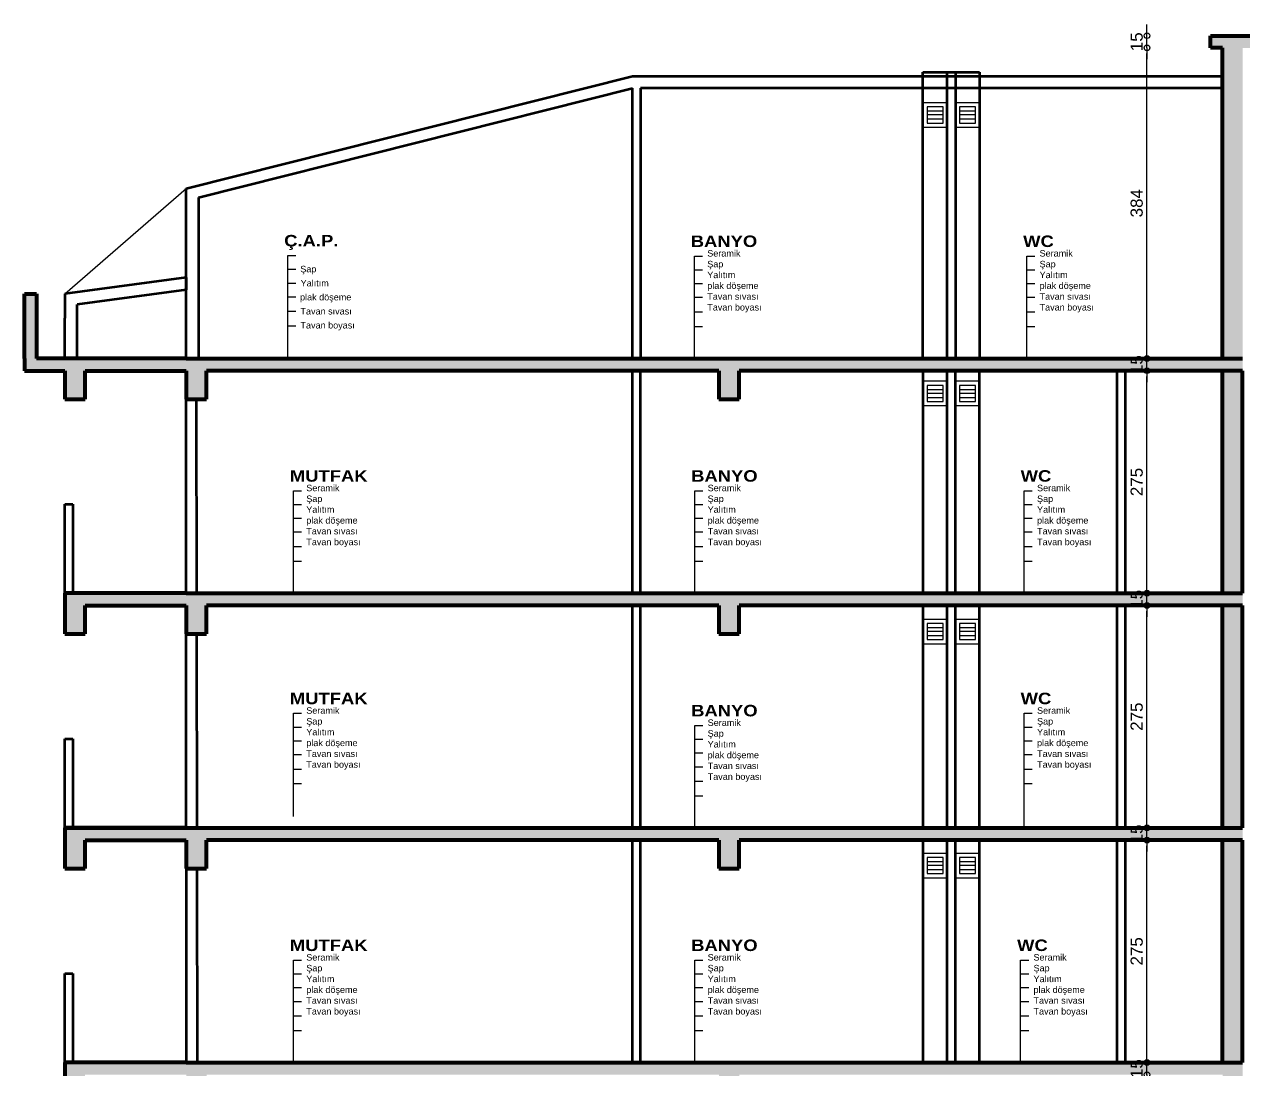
# Model space of a CAD drawing. Header units: millimetres. Extents: x 1250 to 4832, y 1604 to 4392.
# Drawn here: x 1250 to 2755, y 3102 to 4392 of the extents above; entities that cross this region are included whole.
import ezdxf

# ---------------------------------------------------------------- set-up
doc = ezdxf.new("R2010")
doc.units = ezdxf.units.MM
for name, color, linetype, lineweight in [('SEM_DUVAR1', 136, 'Continuous', 40), ('SEM_IC OLCU', 140, 'Continuous', 13), ('SEM_KOLON TARAMA1', 8, 'Continuous', 13), ('SEM_KOLON1', 244, 'Continuous', 60), ('SEM_TEFRIS', 225, 'Continuous', 9), ('SEM_YAZI2', 53, 'Continuous', 9)]:
    doc.layers.add(name, color=color, linetype=linetype, lineweight=lineweight)
doc.styles.get("Standard").update_dxf_attribs({"font": 'arial.ttf'})
doc.dimstyles.new('1-50-2', dxfattribs={"dimtxt": 15, "dimasz": 7, "dimexe": 5, "dimexo": 5, "dimgap": 5, "dimtad": 1, "dimdec": 0, "dimtxsty": 'Standard', "dimblk": 'ORIGIN', "dimcen": 5, "dimdle": 7, "dimclrd": 256, "dimclre": 256, "dimclrt": 256, "dimadec": 0, "dimazin": 0, "dimtfac": 1, "dimtdec": 0, "dimtix": 1, "dimtmove": 0, "dimatfit": 3, "dimldrblk": 'ORIGIN', "dimfxl": 1, "dimlwd": -1, "dimlwe": -1, "dimarcsym": 0})

# ---------------------------------------------------------------- blocks, each defined once
blk = doc.blocks.new('_Origin')
at = {"color": 0, "linetype": 'ByBlock', "lineweight": -2}
blk.add_line((0, 0), (-1, 0), dxfattribs=at)
blk.add_circle((0, 0), 0.5, dxfattribs=at)
blk = doc.blocks.new('*D137')
at = {"layer": 'Defpoints', "color": 0, "transparency": 16777216}
for p in [(2636.7, 3109.1), (2636.7, 3109.1), (2636.7, 3094.1)]:
    blk.add_point(p, dxfattribs=at)
at = {"layer": 'SEM_IC OLCU', "transparency": 16777216}
for p, q in [((2636.7, 3116.1), (2636.7, 3123.1)), ((2636.7, 3094.1), (2636.7, 3109.1)), ((2636.7, 3087.1), (2636.7, 3080.1))]:
    blk.add_line(p, q, dxfattribs=at)
at = {"layer": 'SEM_IC OLCU', "transparency": 16777216, "xscale": 7, "yscale": 7, "zscale": 7}
for p, rotation in [((2636.7, 3109.1), 270), ((2636.7, 3094.1), 90)]:
    blk.add_blockref('_Origin', p, dxfattribs=dict(at, rotation=rotation))
at = {"layer": 'SEM_IC OLCU', "transparency": 16777216, "insert": (2624, 3101.6), "char_height": 15, "attachment_point": 5, "rotation": 90}
blk.add_mtext('15', dxfattribs=at)
blk = doc.blocks.new('*D138')
at = {"layer": 'Defpoints', "color": 0, "transparency": 16777216}
for p in [(2636.7, 3384.1), (2636.7, 3384.1), (2636.7, 3109.1)]:
    blk.add_point(p, dxfattribs=at)
at = {"layer": 'SEM_IC OLCU', "transparency": 16777216}
blk.add_line((2636.7, 3116.1), (2636.7, 3377.1), dxfattribs=at)
at = {"layer": 'SEM_IC OLCU', "transparency": 16777216, "xscale": 7, "yscale": 7, "zscale": 7}
for p, rotation in [((2636.7, 3384.1), 90), ((2636.7, 3109.1), 270)]:
    blk.add_blockref('_Origin', p, dxfattribs=dict(at, rotation=rotation))
at = {"layer": 'SEM_IC OLCU', "transparency": 16777216, "insert": (2624, 3246.6), "char_height": 15, "attachment_point": 5, "rotation": 90}
blk.add_mtext('275', dxfattribs=at)
blk = doc.blocks.new('*D139')
at = {"layer": 'Defpoints', "color": 0, "transparency": 16777216}
for p in [(2636.7, 3399.1), (2636.7, 3399.1), (2636.7, 3384.1)]:
    blk.add_point(p, dxfattribs=at)
at = {"layer": 'SEM_IC OLCU', "transparency": 16777216}
for p, q in [((2636.7, 3406.1), (2636.7, 3413.1)), ((2636.7, 3384.1), (2636.7, 3399.1)), ((2636.7, 3377.1), (2636.7, 3370.1))]:
    blk.add_line(p, q, dxfattribs=at)
at = {"layer": 'SEM_IC OLCU', "transparency": 16777216, "xscale": 7, "yscale": 7, "zscale": 7}
for p, rotation in [((2636.7, 3399.1), 270), ((2636.7, 3384.1), 90)]:
    blk.add_blockref('_Origin', p, dxfattribs=dict(at, rotation=rotation))
at = {"layer": 'SEM_IC OLCU', "transparency": 16777216, "insert": (2624, 3391.6), "char_height": 15, "attachment_point": 5, "rotation": 90}
blk.add_mtext('15', dxfattribs=at)
blk = doc.blocks.new('*D140')
at = {"layer": 'Defpoints', "color": 0, "transparency": 16777216}
for p in [(2636.7, 3674.1), (2641.7, 3674.1), (2636.7, 3399.1)]:
    blk.add_point(p, dxfattribs=at)
at = {"layer": 'SEM_IC OLCU', "transparency": 16777216}
for p, q in [((2636.7, 3674.1), (2631.7, 3674.1)), ((2636.7, 3406.1), (2636.7, 3667.1))]:
    blk.add_line(p, q, dxfattribs=at)
at = {"layer": 'SEM_IC OLCU', "transparency": 16777216, "xscale": 7, "yscale": 7, "zscale": 7}
for p, rotation in [((2636.7, 3674.1), 90), ((2636.7, 3399.1), 270)]:
    blk.add_blockref('_Origin', p, dxfattribs=dict(at, rotation=rotation))
at = {"layer": 'SEM_IC OLCU', "transparency": 16777216, "insert": (2624, 3536.6), "char_height": 15, "attachment_point": 5, "rotation": 90}
blk.add_mtext('275', dxfattribs=at)
blk = doc.blocks.new('*D141')
at = {"layer": 'Defpoints', "color": 0, "transparency": 16777216}
for p in [(2636.7, 3689.1), (2636.7, 3689.1), (2641.7, 3674.1)]:
    blk.add_point(p, dxfattribs=at)
at = {"layer": 'SEM_IC OLCU', "transparency": 16777216}
for p, q in [((2636.7, 3696.1), (2636.7, 3703.1)), ((2636.7, 3674.1), (2636.7, 3689.1)), ((2636.7, 3674.1), (2631.7, 3674.1)), ((2636.7, 3667.1), (2636.7, 3660.1))]:
    blk.add_line(p, q, dxfattribs=at)
at = {"layer": 'SEM_IC OLCU', "transparency": 16777216, "xscale": 7, "yscale": 7, "zscale": 7}
for p, rotation in [((2636.7, 3689.1), 270), ((2636.7, 3674.1), 90)]:
    blk.add_blockref('_Origin', p, dxfattribs=dict(at, rotation=rotation))
at = {"layer": 'SEM_IC OLCU', "transparency": 16777216, "insert": (2624, 3681.6), "char_height": 15, "attachment_point": 5, "rotation": 90}
blk.add_mtext('15', dxfattribs=at)
blk = doc.blocks.new('*D142')
at = {"layer": 'Defpoints', "color": 0, "transparency": 16777216}
for p in [(2636.7, 3964.1), (2636.7, 3964.1), (2636.7, 3689.1)]:
    blk.add_point(p, dxfattribs=at)
at = {"layer": 'SEM_IC OLCU', "transparency": 16777216}
blk.add_line((2636.7, 3696.1), (2636.7, 3957.1), dxfattribs=at)
at = {"layer": 'SEM_IC OLCU', "transparency": 16777216, "xscale": 7, "yscale": 7, "zscale": 7}
for p, rotation in [((2636.7, 3964.1), 90), ((2636.7, 3689.1), 270)]:
    blk.add_blockref('_Origin', p, dxfattribs=dict(at, rotation=rotation))
at = {"layer": 'SEM_IC OLCU', "transparency": 16777216, "insert": (2624, 3826.6), "char_height": 15, "attachment_point": 5, "rotation": 90}
blk.add_mtext('275', dxfattribs=at)
blk = doc.blocks.new('*D143')
at = {"layer": 'Defpoints', "color": 0, "transparency": 16777216}
for p in [(2636.7, 3979.1), (2636.7, 3979.1), (2636.7, 3964.1)]:
    blk.add_point(p, dxfattribs=at)
at = {"layer": 'SEM_IC OLCU', "transparency": 16777216}
for p, q in [((2636.7, 3986.1), (2636.7, 3993.1)), ((2636.7, 3964.1), (2636.7, 3979.1)), ((2636.7, 3957.1), (2636.7, 3950.1))]:
    blk.add_line(p, q, dxfattribs=at)
at = {"layer": 'SEM_IC OLCU', "transparency": 16777216, "xscale": 7, "yscale": 7, "zscale": 7}
for p, rotation in [((2636.7, 3979.1), 270), ((2636.7, 3964.1), 90)]:
    blk.add_blockref('_Origin', p, dxfattribs=dict(at, rotation=rotation))
at = {"layer": 'SEM_IC OLCU', "transparency": 16777216, "insert": (2624, 3971.6), "char_height": 15, "attachment_point": 5, "rotation": 90}
blk.add_mtext('15', dxfattribs=at)
blk = doc.blocks.new('*D144')
at = {"layer": 'Defpoints', "color": 0, "transparency": 16777216}
for p in [(2636.7, 4363.1), (2636.7, 4363.1), (2636.7, 3979.1)]:
    blk.add_point(p, dxfattribs=at)
at = {"layer": 'SEM_IC OLCU', "transparency": 16777216}
blk.add_line((2636.7, 3986.1), (2636.7, 4356.1), dxfattribs=at)
at = {"layer": 'SEM_IC OLCU', "transparency": 16777216, "xscale": 7, "yscale": 7, "zscale": 7}
for p, rotation in [((2636.7, 4363.1), 90), ((2636.7, 3979.1), 270)]:
    blk.add_blockref('_Origin', p, dxfattribs=dict(at, rotation=rotation))
at = {"layer": 'SEM_IC OLCU', "transparency": 16777216, "insert": (2624, 4171.1), "char_height": 15, "attachment_point": 5, "rotation": 90}
blk.add_mtext('384', dxfattribs=at)
blk = doc.blocks.new('*D145')
at = {"layer": 'Defpoints', "color": 0, "transparency": 16777216}
for p in [(2636.7, 4378.1), (2636.7, 4378.1), (2636.7, 4363.1)]:
    blk.add_point(p, dxfattribs=at)
at = {"layer": 'SEM_IC OLCU', "transparency": 16777216}
for p, q in [((2636.7, 4385.1), (2636.7, 4392.1)), ((2636.7, 4363.1), (2636.7, 4378.1)), ((2636.7, 4356.1), (2636.7, 4349.1))]:
    blk.add_line(p, q, dxfattribs=at)
at = {"layer": 'SEM_IC OLCU', "transparency": 16777216, "xscale": 7, "yscale": 7, "zscale": 7}
for p, rotation in [((2636.7, 4378.1), 270), ((2636.7, 4363.1), 90)]:
    blk.add_blockref('_Origin', p, dxfattribs=dict(at, rotation=rotation))
at = {"layer": 'SEM_IC OLCU', "transparency": 16777216, "insert": (2624, 4370.6), "char_height": 15, "attachment_point": 5, "rotation": 90}
blk.add_mtext('15', dxfattribs=at)
blk = doc.blocks.new('havalandırma kutusu')
at = {"layer": 'SEM_TEFRIS'}
for p, q in [((3514.9, 4292), (3535, 4292)), ((3535, 4287), (3515, 4287)), ((3515, 4282), (3535, 4282))]:
    blk.add_line(p, q, dxfattribs=at)
for points in [[(3510, 4272), (3540, 4272), (3540, 4302), (3510, 4302)], [(3515, 4277), (3535, 4277), (3535, 4297), (3515, 4297)]]:
    blk.add_lwpolyline(points, close=True, dxfattribs=at)

msp = doc.modelspace()

# ---------------------------------------------------------------- hatches: boundary and pattern name
at = {"layer": 'SEM_KOLON TARAMA1'}
h = msp.add_hatch(dxfattribs=at)
h.set_pattern_fill('ANSI36', color=256)
h.paths.add_polyline_path([(2754.8, 2514.1), (2729.8, 2514.1), (2729.8, 2169.1), (2754.8, 2169.1)])
h.paths.add_polyline_path([(2754.8, 2529.1), (2730, 2529.1), (1450, 2529.1), (1300, 2529.1), (1300, 2479.1), (1325, 2479.1), (1325, 2514.1), (1450, 2514.1), (1450, 2479.1), (1465, 2479.1), (1475, 2479.1), (1475, 2514.1), (2108, 2514.1), (2108, 2479.1), (2133, 2479.1), (2133, 2514.1), (2730, 2514.1), (2754.8, 2514.1)])
h.paths.add_polyline_path([(2133, 2804.1), (2754.8, 2804.1), (2754.8, 2811.1), (2754.8, 2819.1), (1450, 2819.1), (1300, 2819.1), (1300, 2769.1), (1325, 2769.1), (1325, 2804.1), (1450, 2804.1), (1450, 2769.1), (1475, 2769.1), (1475, 2804.1), (2108, 2804.1), (2108, 2769.1), (2133, 2769.1)])
h.paths.add_polyline_path([(2133, 3094.1), (2754.8, 3094.1), (2754.8, 3109.1), (1450, 3109.1), (1300, 3109.1), (1300, 3059.1), (1325, 3059.1), (1325, 3094.1), (1450, 3094.1), (1450, 3059.1), (1475, 3059.1), (1475, 3094.1), (2108, 3094.1), (2108, 3059.1), (2133, 3059.1)])
h.paths.add_polyline_path([(2133, 3384.1), (2754.8, 3384.1), (2754.8, 3399.1), (1300, 3399.1), (1300, 3349.1), (1325, 3349.1), (1325, 3384.1), (1450, 3384.1), (1450, 3349.1), (1465, 3349.1), (1475, 3349.1), (1475, 3384.1), (2108, 3384.1), (2108, 3349.1), (2133, 3349.1)])
h.paths.add_polyline_path([(2133, 3674.1), (2754.8, 3674.1), (2754.8, 3689.1), (1450, 3689.1), (1300, 3689.1), (1300, 3639.1), (1325, 3639.1), (1325, 3674.1), (1450, 3674.1), (1450, 3639.1), (1465, 3639.1), (1475, 3639.1), (1475, 3674.1), (2108, 3674.1), (2108, 3639.1), (2133, 3639.1)])
h.paths.add_polyline_path([(2133, 3964.1), (2754.8, 3964.1), (2754.8, 3979.1), (1450, 3979.1), (1300, 3979.1), (1265, 3979.1), (1265, 4059.1), (1250, 4059.1), (1250, 3979.1), (1250, 3964.1), (1300, 3964.1), (1300, 3929.1), (1325, 3929.1), (1325, 3964.1), (1450, 3964.1), (1450, 3929.1), (1465, 3929.1), (1475, 3929.1), (1475, 3964.1), (2108, 3964.1), (2108, 3929.1), (2133, 3929.1)])
h.paths.add_polyline_path([(2754.8, 3964.1), (2730, 3964.1), (2730, 3689.1), (2754.8, 3689.1)])
h.paths.add_polyline_path([(2754.8, 4069.1), (2754.9, 4069.1), (2754.8, 4084.1), (2754.9, 4084.1), (2755, 4358.1), (2755, 4363.1), (3401, 4363.1), (3401, 3979.1), (3426, 3979.1), (3426, 4328.1), (3426, 4363.1), (3441, 4363.1), (3441, 4378.1), (3426, 4378.1), (3401, 4378.1), (2715, 4378.1), (2715, 4363.1), (2730, 4363.1), (2730, 4358.1), (2730, 3979.1), (2754.8, 3979.1)])
h.paths.add_polyline_path([(2754.8, 3674.1), (2730, 3674.1), (2730, 3399.1), (2754.8, 3399.1)])
h.paths.add_polyline_path([(2754.8, 3094.1), (2730, 3094.1), (2730, 2819.1), (2754.8, 2819.1)])
h.paths.add_polyline_path([(2754.8, 3384.1), (2730, 3384.1), (2730, 3109.1), (2754.8, 3109.1)])
h.paths.add_polyline_path([(3426, 3384.1), (3401, 3384.1), (3401, 3109.1), (3426, 3109.1)])
h.paths.add_polyline_path([(3426, 3674.1), (3401, 3674.1), (3401, 3399.1), (3426, 3399.1)])
h.paths.add_polyline_path([(3426, 3094.1), (3401, 3094.1), (3401, 2819.1), (3426, 2819.1)])
h.paths.add_polyline_path([(3758.8, 3094.1), (4207, 3094.1), (4207, 3059.1), (4232, 3059.1), (4232, 3094.1), (4357, 3094.1), (4357, 3059.1), (4382, 3059.1), (4382, 3109.1), (4232, 3109.1), (3401, 3109.1), (3401, 3094.1), (3426, 3094.1), (3733.8, 3094.1), (3733.8, 3059.1), (3758.8, 3059.1)])
h.paths.add_polyline_path([(3758.8, 3384.1), (4207, 3384.1), (4207, 3349.1), (4232, 3349.1), (4232, 3384.1), (4357, 3384.1), (4357, 3349.1), (4382, 3349.1), (4382, 3399.1), (3401, 3399.1), (3401, 3384.1), (3426, 3384.1), (3733.8, 3384.1), (3733.8, 3349.1), (3758.8, 3349.1)])
h.paths.add_polyline_path([(3758.8, 2804.1), (3839, 2804.1), (3839, 2819.1), (3580, 2819.1), (3580, 2804.1), (3733.8, 2804.1), (3733.8, 2769.1), (3758.8, 2769.1)])
h.paths.add_polyline_path([(4382, 2529.1), (4232, 2529.1), (3401, 2529.1), (3401, 2514.1), (3733.8, 2514.1), (3733.8, 2479.1), (3758.8, 2479.1), (3758.8, 2514.1), (3839, 2514.1), (4207, 2514.1), (4207, 2479.1), (4232, 2479.1), (4232, 2514.1), (4357, 2514.1), (4357, 2479.1), (4382, 2479.1)])
h.paths.add_polyline_path([(3540, 2819.1), (3510, 2819.1), (3510, 2804.1), (3540, 2804.1)])
h.paths.add_polyline_path([(3580, 2819.1), (3550, 2819.1), (3550, 2804.1), (3580, 2804.1)])
h.paths.add_polyline_path([(3550, 2819.1), (3540, 2819.1), (3540, 2804.1), (3550, 2804.1)])
h.paths.add_polyline_path([(3510, 2819.1), (3401, 2819.1), (3401, 2804.1), (3510, 2804.1)])
h.paths.add_polyline_path([(4382, 2819.1), (4232, 2819.1), (3849, 2819.1), (3849, 2804.1), (4207, 2804.1), (4207, 2769.1), (4232, 2769.1), (4232, 2804.1), (4357, 2804.1), (4357, 2769.1), (4382, 2769.1)])
h.paths.add_polyline_path([(3849, 2819.1), (3839, 2819.1), (3839, 2804.1), (3849, 2804.1)])
h.paths.add_polyline_path([(4382, 3689.1), (4232, 3689.1), (3401, 3689.1), (3401, 3674.1), (3426, 3674.1), (3733.8, 3674.1), (3733.8, 3639.1), (3758.8, 3639.1), (3758.8, 3674.1), (3889.7, 3674.1), (4207, 3674.1), (4207, 3639.1), (4217, 3639.1), (4232, 3639.1), (4232, 3674.1), (4357, 3674.1), (4357, 3639.1), (4382, 3639.1)])
h.paths.add_polyline_path([(3758.8, 3964.1), (4207, 3964.1), (4207, 3929.1), (4232, 3929.1), (4232, 3964.1), (4357, 3964.1), (4357, 3929.1), (4382, 3929.1), (4382, 3964.1), (4432, 3964.1), (4432, 3979.1), (4432, 4059.1), (4417, 4059.1), (4417, 3979.1), (4382, 3979.1), (4232, 3979.1), (3401, 3979.1), (3401, 3964.1), (3733.8, 3964.1), (3733.8, 3929.1), (3758.8, 3929.1)])
h.paths.add_polyline_path([(2133, 2154.1), (2754.8, 2154.1), (2754.8, 2169.1), (2729.8, 2169.1), (1475, 2169.1), (1450, 2169.1), (1450, 2154.1), (2108, 2154.1), (2108, 2119.1), (2133, 2119.1)])
h.paths.add_polyline_path([(2754.8, 2154.1), (2729.8, 2154.1), (2729.8, 1769.1), (2754.8, 1769.1), (2754.8, 1842.9)])
h.paths.add_polyline_path([(2729.8, 1844.1), (1450, 1844.1), (1450, 1769.1), (2679.8, 1769.1), (2679.8, 1604.1), (2754.8, 1604.1), (2865, 1604.1), (3000, 1604.1), (3000, 1769.1), (3401, 1769.1), (3476, 1769.1), (4832, 1769.1), (4832, 1844.1), (4807, 1844.1), (3401, 1844.1), (2940, 1844.1), (2940, 1769.1), (2925, 1769.1), (2925, 1679.1), (2865, 1679.1), (2754.8, 1679.1), (2754.8, 1769.1), (2729.8, 1769.1)])
h.paths.add_polyline_path([(3426, 2514.1), (3401, 2514.1), (3401, 2169.1), (3426, 2169.1)])

# ---------------------------------------------------------------- linework, layer by layer
msp.add_line((1450, 4178.1), (1450, 4178.1))
at = {"layer": 'SEM_DUVAR1'}
for p, q in [((1450, 4189.4), (2001, 4328.1)), ((2001, 4328.1), (2730, 4328.1)), ((2360, 3979.1), (2360, 4333.1)), ((2360, 4333.1), (2430, 4333.1)), ((2390, 3979.1), (2390, 4333.1)), ((2400, 4333.1), (2400, 3979.1)), ((2430, 4333.1), (2430, 3979.1)), ((1465, 4178.1), (2001, 4313.1)), ((2001, 3979.1), (2001, 4313.1)), ((2730, 4313.1), (2011, 4313.1)), ((2011, 4313.1), (2011, 3979.1)), ((1450, 3979.1), (1450, 4189.4)), ((1465, 4178.1), (1465, 3979.1)), ((1450, 4079.1), (1300, 4059.1)), ((1450, 3979.1), (1450, 4079.1)), ((1450, 4079.1), (1450, 4064.1)), ((1450, 4064.1), (1315, 4046.1)), ((1300, 4059.1), (1300, 4029.1)), ((1315, 3979.1), (1315, 4046.1)), ((1300, 3979.1), (1300, 4029.1)), ((2001, 3689.1), (2001, 3964.1)), ((2011, 3689.1), (2011, 3964.1)), ((2360, 3964.1), (2360, 3689.1)), ((2390, 3689.1), (2390, 3964.1)), ((2400, 3689.1), (2400, 3964.1)), ((2430, 3689.1), (2430, 3964.1)), ((2600, 3689.1), (2600, 3964.1)), ((2610, 3689.1), (2610, 3964.1)), ((1450, 3689.1), (1450, 3929.1)), ((1462.9, 3689.1), (1462.5, 3929.1)), ((1300, 3689.1), (1300, 3799.1)), ((1300, 3799.1), (1310, 3799.1)), ((1310, 3799.1), (1310, 3689.1)), ((2001, 3399.1), (2001, 3674.1)), ((2011, 3399.1), (2011, 3674.1)), ((2360, 3674.1), (2360, 3399.1)), ((2390, 3399.1), (2390, 3674.1)), ((2400, 3399.1), (2400, 3674.1)), ((2430, 3399.1), (2430, 3674.1)), ((2600, 3399.1), (2600, 3674.1)), ((2610, 3399.1), (2610, 3674.1)), ((1450, 3399.1), (1450, 3639.1)), ((1463.4, 3399.1), (1463, 3639.1)), ((1300, 3399.1), (1300, 3509.1)), ((1300, 3509.1), (1310, 3509.1)), ((1310, 3509.1), (1310, 3399.1)), ((2001, 3109.1), (2001, 3384.1)), ((2011, 3109.1), (2011, 3384.1)), ((2360, 3384.1), (2360, 3109.1)), ((2390, 3109.1), (2390, 3384.1)), ((2400, 3109.1), (2400, 3384.1)), ((2430, 3109.1), (2430, 3384.1)), ((2600, 3109.1), (2600, 3384.1)), ((2610, 3109.1), (2610, 3384.1)), ((1450, 3349.1), (1450, 3109.1)), ((1463.9, 3109.1), (1463.5, 3349.1)), ((1300, 3109.1), (1300, 3219.1)), ((1300, 3219.1), (1310, 3219.1)), ((1310, 3219.1), (1310, 3109.1))]:
    msp.add_line(p, q, dxfattribs=at)
at = {"layer": 'SEM_KOLON1'}
for p, q in [((2715, 4363.1), (2715, 4378.1)), ((2715, 4378.1), (3401, 4378.1)), ((2730, 4363.1), (2715, 4363.1)), ((2730, 4358.1), (2730, 4363.1)), ((2730, 3979.1), (2730, 4358.1)), ((1250, 3979.1), (1250, 4059.1)), ((1250, 4059.1), (1265, 4059.1)), ((1265, 4059.1), (1265, 3979.1)), ((1250, 3979.1), (1250, 3964.1)), ((1300, 3979.1), (1265, 3979.1)), ((1450, 3979.1), (1300, 3979.1)), ((1450, 3979.1), (2754.8, 3979.1)), ((1250, 3964.1), (1300, 3964.1)), ((1300, 3964.1), (1300, 3929.1)), ((1325, 3929.1), (1325, 3964.1)), ((1325, 3964.1), (1450, 3964.1)), ((1450, 3964.1), (1450, 3929.1)), ((2108, 3964.1), (1475, 3964.1)), ((1475, 3929.1), (1475, 3964.1)), ((2108, 3964.1), (2108, 3929.1)), ((2133, 3929.1), (2133, 3964.1)), ((2754.8, 3964.1), (2133, 3964.1)), ((2730, 3689.1), (2730, 3964.1)), ((2754.8, 3689.1), (2754.8, 3964.1)), ((1300, 3929.1), (1325, 3929.1)), ((1450, 3929.1), (1475, 3929.1)), ((1450, 3929.1), (1465, 3929.1)), ((2108, 3929.1), (2133, 3929.1)), ((1450, 3689.1), (1300, 3689.1)), ((1300, 3689.1), (1300, 3639.1)), ((1450, 3689.1), (2754.8, 3689.1)), ((1325, 3639.1), (1325, 3674.1)), ((1325, 3674.1), (1450, 3674.1)), ((1450, 3674.1), (1450, 3639.1)), ((2108, 3674.1), (1475, 3674.1)), ((1475, 3639.1), (1475, 3674.1)), ((2108, 3674.1), (2108, 3639.1)), ((2133, 3639.1), (2133, 3674.1)), ((2754.8, 3674.1), (2133, 3674.1)), ((2600, 3674.1), (2400, 3674.1)), ((2730, 3399.1), (2730, 3674.1)), ((2754.8, 3399.1), (2754.8, 3674.1)), ((1300, 3639.1), (1325, 3639.1)), ((1450, 3639.1), (1475, 3639.1)), ((1450, 3639.1), (1465, 3639.1)), ((2108, 3639.1), (2133, 3639.1)), ((1450, 3399.1), (1300, 3399.1)), ((1300, 3399.1), (1300, 3349.1)), ((1450, 3399.1), (2754.8, 3399.1)), ((1325, 3349.1), (1325, 3384.1)), ((1325, 3384.1), (1450, 3384.1)), ((1450, 3384.1), (1450, 3349.1)), ((2108, 3384.1), (1475, 3384.1)), ((1475, 3349.1), (1475, 3384.1)), ((2108, 3384.1), (2108, 3349.1)), ((2133, 3349.1), (2133, 3384.1)), ((2754.8, 3384.1), (2133, 3384.1)), ((2600, 3384.1), (2400, 3384.1)), ((2730, 3109.1), (2730, 3384.1)), ((2754.8, 3109.1), (2754.8, 3384.1)), ((1300, 3349.1), (1325, 3349.1)), ((1450, 3349.1), (1475, 3349.1)), ((1450, 3349.1), (1465, 3349.1)), ((2108, 3349.1), (2133, 3349.1)), ((1450, 3109.1), (1300, 3109.1)), ((1300, 3109.1), (1300, 3059.1)), ((1450, 3109.1), (2754.8, 3109.1))]:
    msp.add_line(p, q, dxfattribs=at)
for points in [[(2754.8, 3674.1), (2133, 3674.1)], [(1300, 3399.1), (2754.8, 3399.1)]]:
    msp.add_lwpolyline(points, dxfattribs=at)
at = {"layer": 'SEM_YAZI2'}
for p, q in [((1300, 4059.1), (1450, 4189.4)), ((1575.4, 3979.1, 0), (1575.4, 4106.5, 0)), ((1575.4, 4106.5, 0), (1585.4, 4106.5, 0)), ((2077.6, 3978.4, 0), (2077.6, 4105.8, 0)), ((2077.6, 4105.8, 0), (2087.6, 4105.8, 0)), ((2488.1, 3978.4, 0), (2488.1, 4105.8, 0)), ((2488.1, 4105.8, 0), (2498.1, 4105.8, 0)), ((1575.4, 4089.5, 0), (1585.4, 4089.5, 0)), ((2077.6, 4088.8, 0), (2087.6, 4088.8, 0)), ((2488.1, 4088.8, 0), (2498.1, 4088.8, 0)), ((1575.4, 4072.5, 0), (1585.4, 4072.5, 0)), ((2077.6, 4071.8, 0), (2087.6, 4071.8, 0)), ((2488.1, 4071.8, 0), (2498.1, 4071.8, 0)), ((1575.4, 4055.5, 0), (1585.4, 4055.5, 0)), ((2077.6, 4054.8, 0), (2087.6, 4054.8, 0)), ((2488.1, 4054.8, 0), (2498.1, 4054.8, 0)), ((1575.4, 4037.5, 0), (1585.4, 4037.5, 0)), ((2077.6, 4036.8, 0), (2087.6, 4036.8, 0)), ((2488.1, 4036.8, 0), (2498.1, 4036.8, 0)), ((1575.4, 4019.5, 0), (1585.4, 4019.5, 0)), ((2077.6, 4018.8, 0), (2087.6, 4018.8, 0)), ((2488.1, 4018.8, 0), (2498.1, 4018.8, 0)), ((1582.4, 3688.4, 0), (1582.4, 3815.8, 0)), ((1582.4, 3815.8, 0), (1592.4, 3815.8, 0)), ((2078.1, 3688.4, 0), (2078.1, 3815.8, 0)), ((2078.1, 3815.8, 0), (2088.1, 3815.8, 0)), ((2485, 3688.4, 0), (2485, 3815.8, 0)), ((2485, 3815.8, 0), (2495, 3815.8, 0)), ((1582.4, 3798.8, 0), (1592.4, 3798.8, 0)), ((2078.1, 3798.8, 0), (2088.1, 3798.8, 0)), ((2485, 3798.8, 0), (2495, 3798.8, 0)), ((1582.4, 3781.8, 0), (1592.4, 3781.8, 0)), ((2078.1, 3781.8, 0), (2088.1, 3781.8, 0)), ((2485, 3781.8, 0), (2495, 3781.8, 0)), ((1582.4, 3764.8, 0), (1592.4, 3764.8, 0)), ((2078.1, 3764.8, 0), (2088.1, 3764.8, 0)), ((2485, 3764.8, 0), (2495, 3764.8, 0)), ((1582.4, 3746.8, 0), (1592.4, 3746.8, 0)), ((2078.1, 3746.8, 0), (2088.1, 3746.8, 0)), ((2485, 3746.8, 0), (2495, 3746.8, 0)), ((1582.4, 3728.8, 0), (1592.4, 3728.8, 0)), ((2078.1, 3728.8, 0), (2088.1, 3728.8, 0)), ((2485, 3728.8, 0), (2495, 3728.8, 0)), ((1582.4, 3413.4, 0), (1582.4, 3540.8, 0)), ((1582.4, 3540.8, 0), (1592.4, 3540.8, 0)), ((2485, 3399.1), (2485, 3540.8, 0)), ((2485, 3540.8, 0), (2495, 3540.8, 0)), ((1582.4, 3523.8, 0), (1592.4, 3523.8, 0)), ((2078.1, 3398.4, 0), (2078.1, 3525.8, 0)), ((2078.1, 3525.8, 0), (2088.1, 3525.8, 0)), ((2485, 3523.8, 0), (2495, 3523.8, 0)), ((1582.4, 3506.8, 0), (1592.4, 3506.8, 0)), ((2078.1, 3508.8, 0), (2088.1, 3508.8, 0)), ((2485, 3506.8, 0), (2495, 3506.8, 0)), ((2078.1, 3491.8, 0), (2088.1, 3491.8, 0)), ((1582.4, 3489.8, 0), (1592.4, 3489.8, 0)), ((2485, 3489.8, 0), (2495, 3489.8, 0)), ((1582.4, 3471.8, 0), (1592.4, 3471.8, 0)), ((2078.1, 3474.8, 0), (2088.1, 3474.8, 0)), ((2485, 3471.8, 0), (2495, 3471.8, 0)), ((1582.4, 3453.8, 0), (1592.4, 3453.8, 0)), ((2078.1, 3456.8, 0), (2088.1, 3456.8, 0)), ((2485, 3453.8, 0), (2495, 3453.8, 0)), ((2078.1, 3438.8, 0), (2088.1, 3438.8, 0)), ((1582.4, 3108.4, 0), (1582.4, 3235.8, 0)), ((1582.4, 3235.8, 0), (1592.4, 3235.8, 0)), ((2078.1, 3108.4, 0), (2078.1, 3235.8, 0)), ((2078.1, 3235.8, 0), (2088.1, 3235.8, 0)), ((2480.6, 3108.4, 0), (2480.6, 3235.8, 0)), ((2480.6, 3235.8, 0), (2490.6, 3235.8, 0)), ((1582.4, 3218.8, 0), (1592.4, 3218.8, 0)), ((2078.1, 3218.8, 0), (2088.1, 3218.8, 0)), ((2480.6, 3218.8, 0), (2490.6, 3218.8, 0)), ((1582.4, 3201.8, 0), (1592.4, 3201.8, 0)), ((2078.1, 3201.8, 0), (2088.1, 3201.8, 0)), ((2480.6, 3201.8, 0), (2490.6, 3201.8, 0)), ((1582.4, 3184.8, 0), (1592.4, 3184.8, 0)), ((2078.1, 3184.8, 0), (2088.1, 3184.8, 0)), ((2480.6, 3184.8, 0), (2490.6, 3184.8, 0)), ((1582.4, 3166.8, 0), (1592.4, 3166.8, 0)), ((2078.1, 3166.8, 0), (2088.1, 3166.8, 0)), ((2480.6, 3166.8, 0), (2490.6, 3166.8, 0)), ((1582.4, 3148.8, 0), (1592.4, 3148.8, 0)), ((2078.1, 3148.8, 0), (2088.1, 3148.8, 0)), ((2480.6, 3148.8, 0), (2490.6, 3148.8, 0))]:
    msp.add_line(p, q, dxfattribs=at)

# ---------------------------------------------------------------- block references
at = {"layer": 'SEM_TEFRIS'}
for p in [(-1150, -6.8), (-1110, -6.8), (-1150, -351), (-1110, -351), (-1150, -645.2), (-1110, -645.2), (-1150, -934.4), (-1110, -934.4)]:
    msp.add_blockref('havalandırma kutusu', p, dxfattribs=at)

# ---------------------------------------------------------------- texts
at = {"layer": 'SEM_YAZI2'}
for s, p in [('Şap', (1590.8, 4085.7, 0)), ('Yalıtım', (1591.2, 4068.3, 0)), ('plak döşeme', (1590.5, 4051, 0)), ('Tavan sıvası', (1591, 4033.6, 0)), ('Tavan boyası', (1591, 4016.3, 0))]:
    msp.add_text(s, height=8, dxfattribs=at).set_placement(p)
at = {"layer": 'SEM_YAZI2', "attachment_point": 1}
for s, width, height, insert, char_height in [('{\\fArial Black|b0|i0|c162|p34;\\H0.7x;Ç.A.P.}', 407.34, 104, (1570.9, 4131.9, 0), 20.321), ('{\\fArial Black|b0|i0|c162|p34;\\H0.7x;BANYO}', 407.34, 104, (2073.1, 4131.2, 0), 20.321), ('{\\fArial Black|b0|i0|c162|p34;\\H0.7x;WC}', 407.34, 104, (2483.7, 4131.2, 0), 20.321), ('{\\H0.6x;\\P\\H0.66667x;Seramik\\PŞap\\PYalıtım\\Pplak döşeme \\PTavan sıvası \\PTavan boyası}', 219.649, 169.1, (2093.5, 4133.2, 0), 20), ('{\\H0.6x;\\P\\H0.66667x;Seramik\\PŞap\\PYalıtım\\Pplak döşeme \\PTavan sıvası \\PTavan boyası}', 219.649, 169.1, (2504, 4133.2, 0), 20), ('{\\fArial Black|b0|i0|c162|p34;\\H0.7x;MUTFAK}', 407.34, 104, (1577.9, 3841.2, 0), 20.321), ('{\\fArial Black|b0|i0|c162|p34;\\H0.7x;BANYO}', 407.34, 104, (2073.6, 3841.2, 0), 20.321), ('{\\fArial Black|b0|i0|c162|p34;\\H0.7x;WC}', 407.34, 104, (2480.6, 3841.2, 0), 20.321), ('{\\H0.6x;\\P\\H0.66667x;Seramik\\PŞap\\PYalıtım\\Pplak döşeme \\PTavan sıvası \\PTavan boyası}', 219.649, 169.1, (1598.2, 3843.2, 0), 20), ('{\\H0.6x;\\P\\H0.66667x;Seramik\\PŞap\\PYalıtım\\Pplak döşeme \\PTavan sıvası \\PTavan boyası}', 219.649, 169.1, (2094, 3843.2, 0), 20), ('{\\H0.6x;\\P\\H0.66667x;Seramik\\PŞap\\PYalıtım\\Pplak döşeme \\PTavan sıvası \\PTavan boyası}', 219.649, 169.1, (2500.9, 3843.2, 0), 20), ('{\\fArial Black|b0|i0|c162|p34;\\H0.7x;MUTFAK}', 407.34, 104, (1577.9, 3566.2, 0), 20.321), ('{\\fArial Black|b0|i0|c162|p34;\\H0.7x;WC}', 407.34, 104, (2480.6, 3566.2, 0), 20.321), ('{\\H0.6x;\\P\\H0.66667x;Seramik\\PŞap\\PYalıtım\\Pplak döşeme \\PTavan sıvası \\PTavan boyası}', 219.649, 169.1, (1598.2, 3568.2, 0), 20), ('{\\fArial Black|b0|i0|c162|p34;\\H0.7x;BANYO}', 407.34, 104, (2073.6, 3551.2, 0), 20.321), ('{\\H0.6x;\\P\\H0.66667x;Seramik\\PŞap\\PYalıtım\\Pplak döşeme \\PTavan sıvası \\PTavan boyası}', 219.649, 169.1, (2500.9, 3568.2, 0), 20), ('{\\H0.6x;\\P\\H0.66667x;Seramik\\PŞap\\PYalıtım\\Pplak döşeme \\PTavan sıvası \\PTavan boyası}', 219.649, 169.1, (2094, 3553.2, 0), 20), ('{\\fArial Black|b0|i0|c162|p34;\\H0.7x;MUTFAK}', 407.34, 104, (1577.9, 3261.2, 0), 20.321), ('{\\fArial Black|b0|i0|c162|p34;\\H0.7x;BANYO}', 407.34, 104, (2073.6, 3261.2, 0), 20.321), ('{\\fArial Black|b0|i0|c162|p34;\\H0.7x;WC}', 407.34, 104, (2476.2, 3261.2, 0), 20.321), ('{\\H0.6x;\\P\\H0.66667x;Seramik\\PŞap\\PYalıtım\\Pplak döşeme \\PTavan sıvası \\PTavan boyası}', 219.649, 169.1, (1598.2, 3263.2, 0), 20), ('{\\H0.6x;\\P\\H0.66667x;Seramik\\PŞap\\PYalıtım\\Pplak döşeme \\PTavan sıvası \\PTavan boyası}', 219.649, 169.1, (2094, 3263.2, 0), 20), ('{\\H0.6x;\\P\\H0.66667x;Seramik\\PŞap\\PYalıtım\\Pplak döşeme \\PTavan sıvası \\PTavan boyası}', 219.649, 169.1, (2496.5, 3263.2, 0), 20)]:
    msp.add_mtext_dynamic_auto_height_columns(s, width=width, gutter_width=100, height=height, count=1, dxfattribs=dict(at, insert=insert, char_height=char_height))

# ---------------------------------------------------------------- dimensions: what is measured, and where the dimension line sits
at = {"layer": 'SEM_IC OLCU'}
for base, p1, p2, picture, middle in [((2636.7, 4378.1), (2636.7, 4363.1), (2636.7, 4378.1), '*D145', (2624, 4370.6)), ((2636.7, 4363.1), (2636.7, 3979.1), (2636.7, 4363.1), '*D144', (2624, 4171.1)), ((2636.7, 3979.1), (2636.7, 3964.1), (2636.7, 3979.1), '*D143', (2624, 3971.6)), ((2636.7, 3964.1), (2636.7, 3689.1), (2636.7, 3964.1), '*D142', (2624, 3826.6)), ((2636.7, 3689.1), (2641.7, 3674.1), (2636.7, 3689.1), '*D141', (2624, 3681.6)), ((2636.7, 3674.1), (2636.7, 3399.1), (2641.7, 3674.1), '*D140', (2624, 3536.6)), ((2636.7, 3399.1), (2636.7, 3384.1), (2636.7, 3399.1), '*D139', (2624, 3391.6)), ((2636.7, 3384.1), (2636.7, 3109.1), (2636.7, 3384.1), '*D138', (2624, 3246.6)), ((2636.7, 3109.1), (2636.7, 3094.1), (2636.7, 3109.1), '*D137', (2624, 3101.6))]:
    dim = msp.add_linear_dim(base=base, p1=p1, p2=p2, angle=90, dimstyle='1-50-2', override={"dimtmove": 1}, dxfattribs=at)
    dim.commit()
    dim.dimension.update_dxf_attribs({"geometry": picture, "text_midpoint": middle})

doc.saveas('drawing.dxf')
